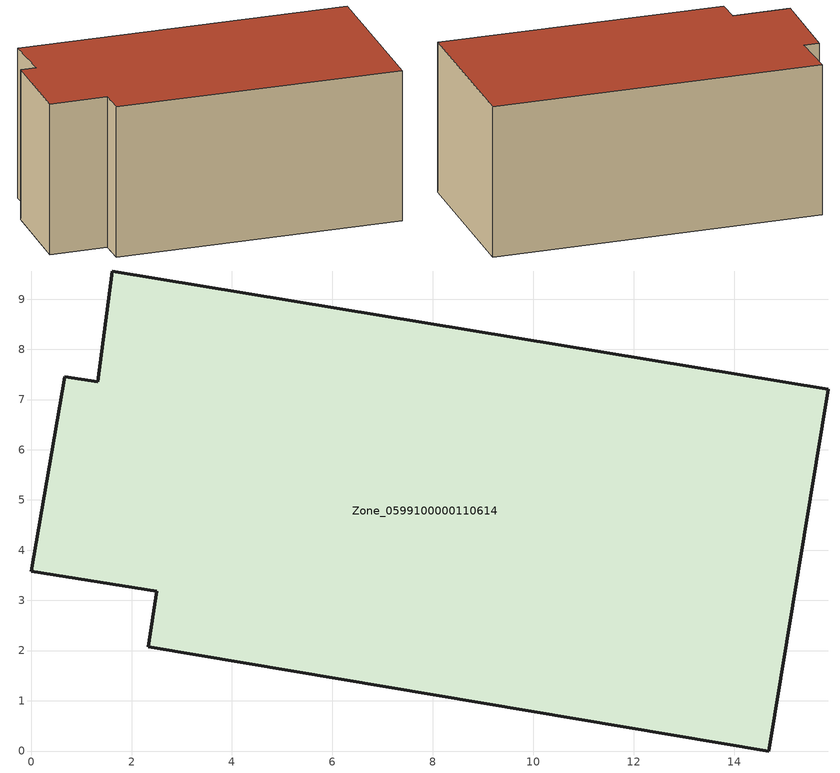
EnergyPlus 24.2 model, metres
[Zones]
Zone_0599100000110614
 floor ground (C_G): 2.33,2.08 2.5,3.18 0,3.58 0.67,7.45 1.33,7.36 1.62,9.56 15.88,7.21 14.69,0 z0
 wall outside (C_F): 2.5,3.18 2.33,2.08 14.69,0 15.88,7.21 1.62,9.56 1.33,7.36 0.67,7.45 0,3.58 2.5,3.18 z0:6.78
 roof outside (C_R): 0.67,7.45 0,3.58 2.5,3.18 2.33,2.08 14.69,0 15.88,7.21 1.62,9.56 1.33,7.36 z6.78
[BUILDING]
Pand.0599100000110614: North Axis=0; Terrain=City; Loads Convergence Tolerance Value=0.04; Temperature Convergence Tolerance Value=0.4; Solar Distribution=FullExterior; Maximum Number of Warmup Days=25; Minimum Number of Warmup Days=1
[Site:Location]
Rotterdam.The.Hague.AP_ZH_NLD Design_Conditions: Latitude=51.96; Longitude=4.45; Time Zone=1; Elevation=-4.5
[SITE:GROUNDTEMPERATURE:BUILDINGSURFACE]
18, 18, 18, 18, 18, 18, 18, 18, 18, 18, 18, 18
[MATERIAL] Thermal Absorptance=0.9; Solar Absorptance=0.7; Visible Absorptance=0.7
Name | Roughness | Thickness | Conductivity | Density | Specific Heat
G.D.1965 | MediumSmooth | 0.15 | 1 | 540 | 1210
F.D.1965 | Rough | 0.3 | 0.857143 | 1920 | 840
R.D.1965 | MediumRough | 0.2 | 0.08 | 1500 | 1000
[CONSTRUCTION]
C_G: G.D.1965
C_F: F.D.1965
C_R: R.D.1965
[ZONE]
Zone_0599100000110614: Type=1; Multiplier=1; Ceiling Height=Autocalculate; Volume=Autocalculate; Floor Area=autocalculate; Part of Total Floor Area=Yes
[ZONEINFILTRATION:DESIGNFLOWRATE]
Infil_Zone_0599100000110614: Zone or ZoneList or Space or SpaceList=Zone_0599100000110614; Schedule=AlwaysOn; Design Flow Rate Calculation Method=Flow/Area; Flow Rate per Floor Area=0.0042; Constant Term Coefficient=1; Temperature Term Coefficient=0; Velocity Term Coefficient=0; Velocity Squared Term Coefficient=0
[HVACTEMPLATE:ZONE:IDEALLOADSAIRSYSTEM]
Zone_0599100000110614: Maximum Heating Supply Air Temperature=50; Minimum Cooling Supply Air Temperature=13; Maximum Heating Supply Air Humidity Ratio=0.0156; Minimum Cooling Supply Air Humidity Ratio=0.0077; Heating Limit=NoLimit; Cooling Limit=NoLimit; Dehumidification Control Type=ConstantSensibleHeatRatio; Cooling Sensible Heat Ratio=0.7; Dehumidification Setpoint=60; Humidification Control Type=None; Humidification Setpoint=30; Outdoor Air Method=None; Outdoor Air Flow Rate per Person=0.00944; Outdoor Air Flow Rate per Zone Floor Area=0; Outdoor Air Flow Rate per Zone=0; Demand Controlled Ventilation Type=None; Outdoor Air Economizer Type=NoEconomizer; Heat Recovery Type=None; Sensible Heat Recovery Effectiveness=0.7; Latent Heat Recovery Effectiveness=0.65
[ZONECONTROL:THERMOSTAT]
ThermostatControl_Zone_0599100000110614: Zone or ZoneList=Zone_0599100000110614; Control Type Schedule=DualSetpointControlType; Control 1=Thermostat_Zone_0599100000110614; Temperature Difference Between Cutout And Setpoint=0
[THERMOSTATSETPOINT:DUALSETPOINT]
Thermostat_Zone_0599100000110614: Heating Setpoint Temperature Schedule=HeatingSetpoint_Zone_0599100000110614; Cooling Setpoint Temperature Schedule=CoolingSetpoint_Zone_0599100000110614
[SCHEDULE:COMPACT]
HeatingSetpoint_Zone_0599100000110614: Through: 12/31, For: AllDays, Until: 24:00, 21
CoolingSetpoint_Zone_0599100000110614: Through: 12/31, For: AllDays, Until: 24:00, 24
DualSetpointControlType: Through: 12/31, For: AllDays, Until: 24:00, 4
AlwaysOn: Through: 12/31, For: AllDays, Until: 24:00, 1
